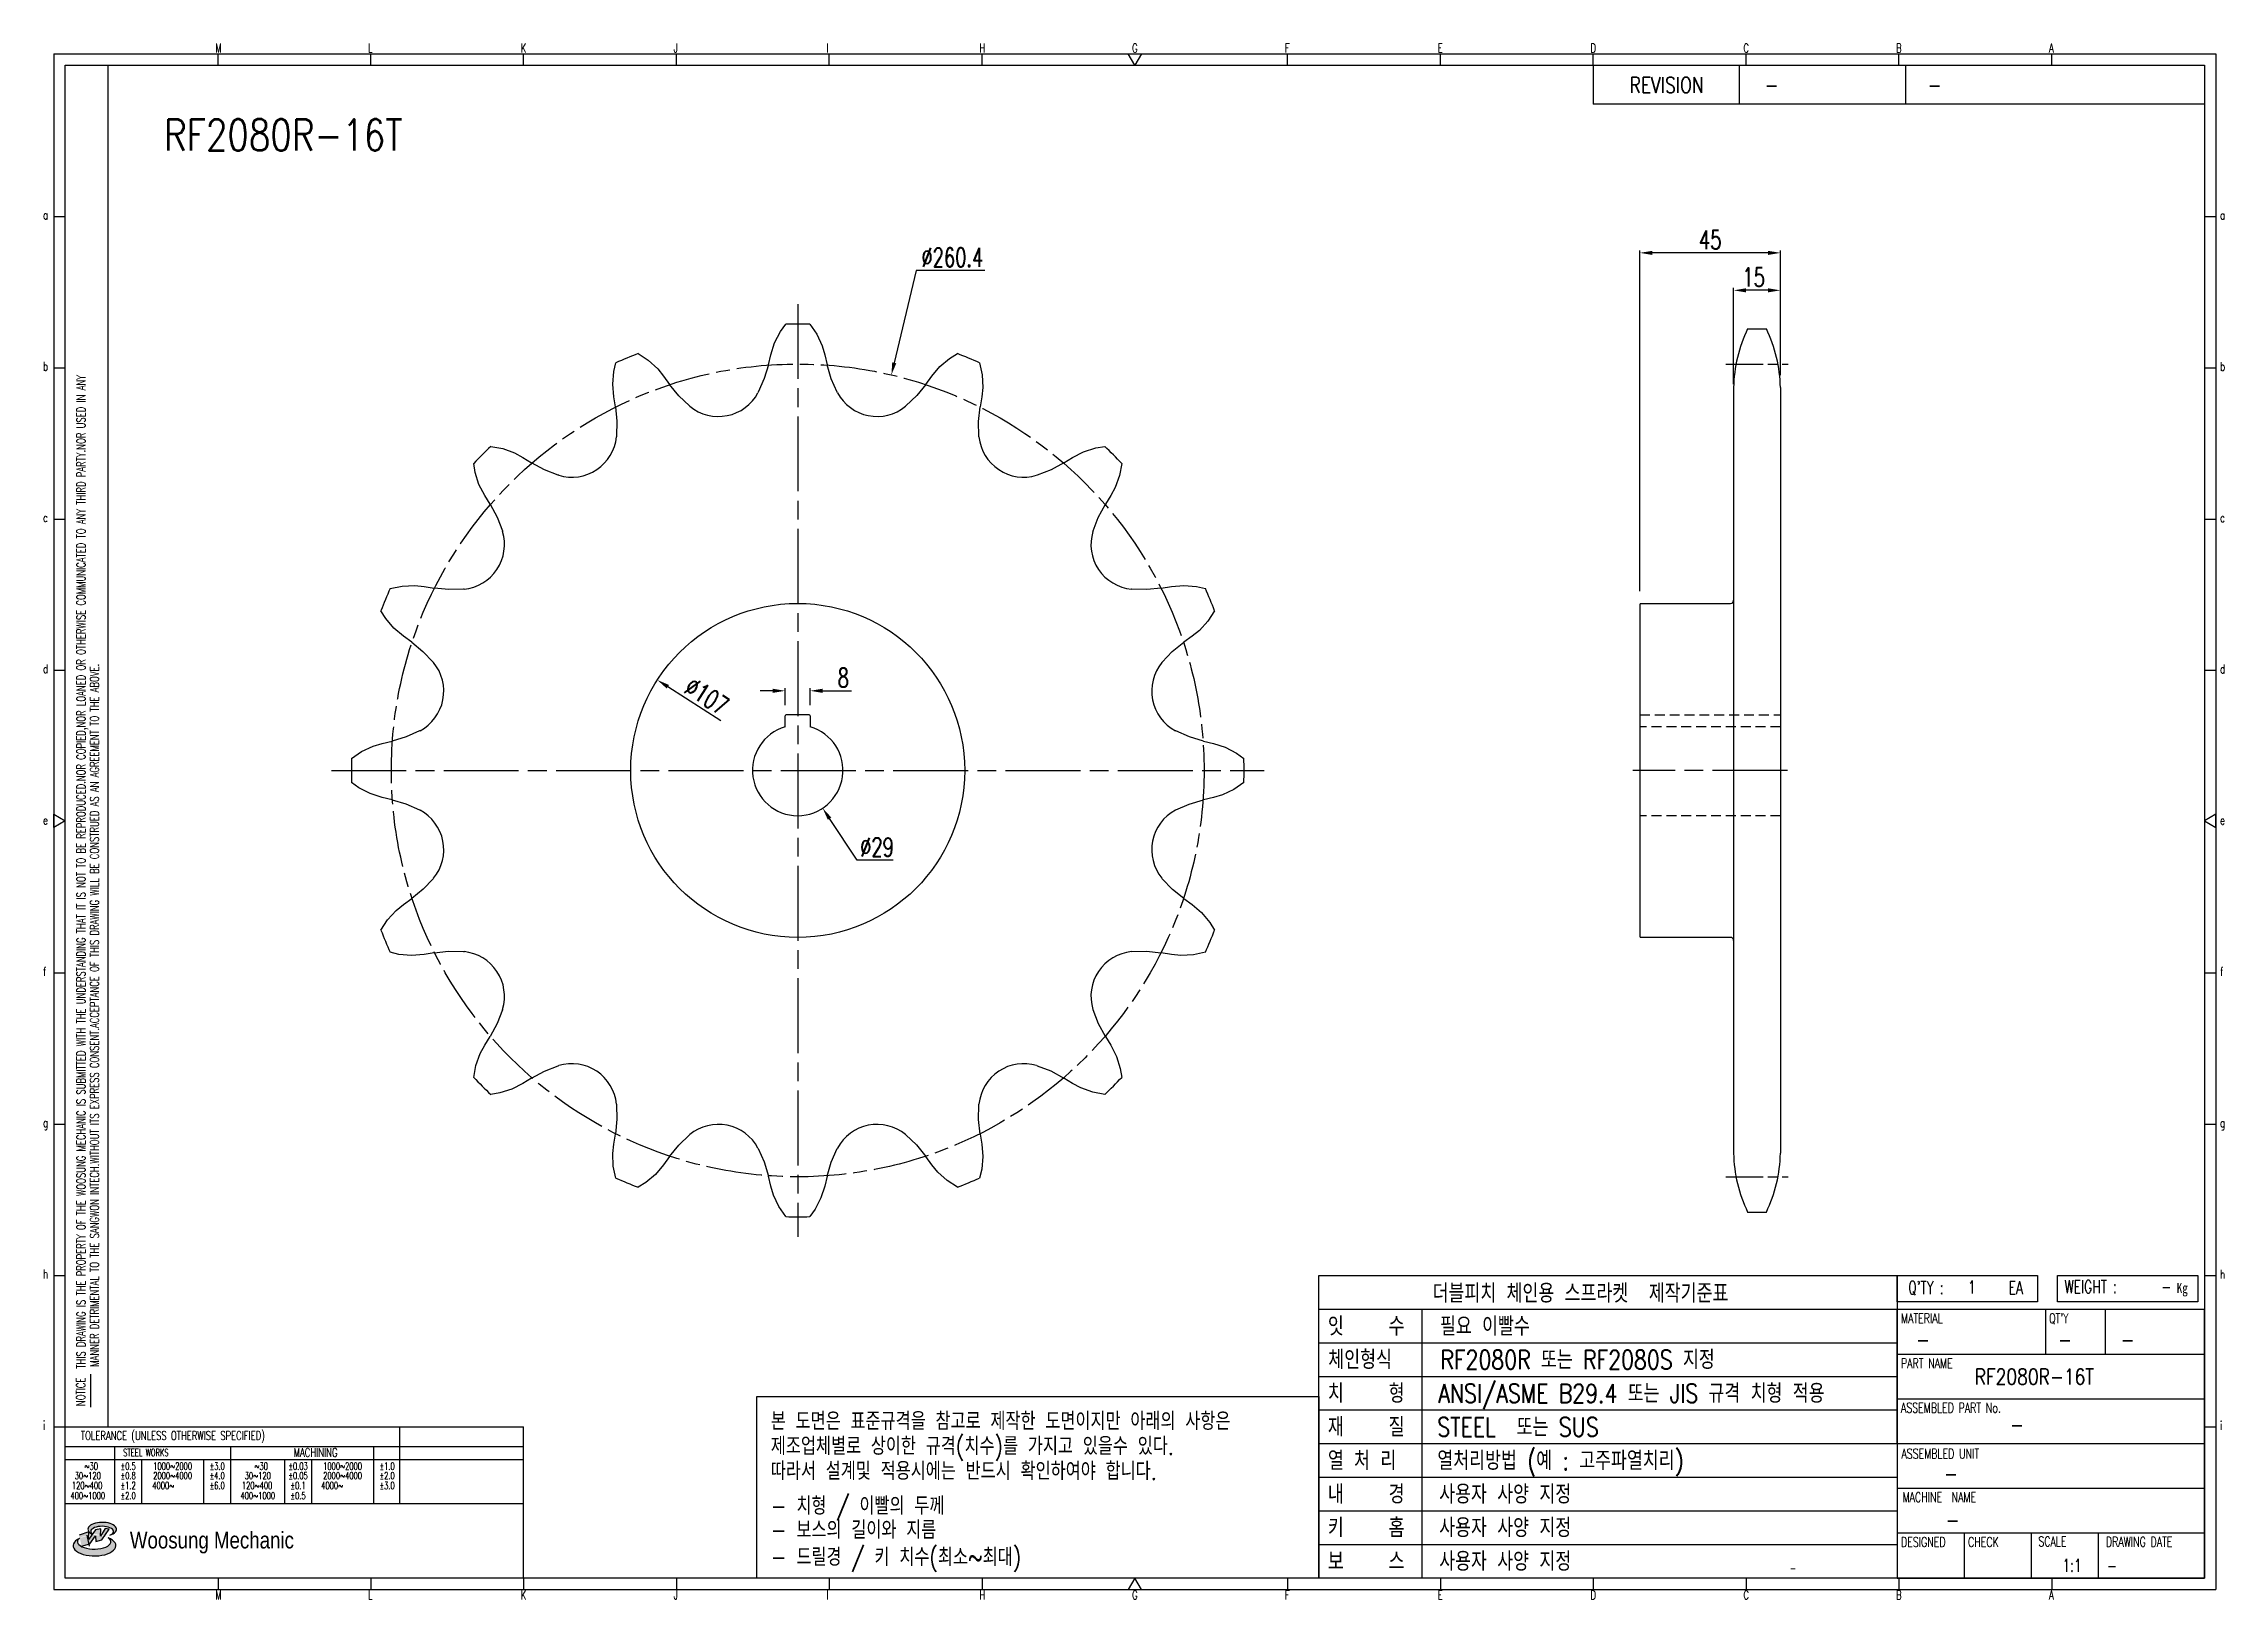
# Model space of a CAD drawing. Header units: millimetres. Extents: x 4468 to 5167, y -2919 to -2420.
import ezdxf
from ezdxf.enums import TextEntityAlignment as Align

# ---------------------------------------------------------------- set-up
doc = ezdxf.new("R2010")
doc.units = ezdxf.units.MM
for name, pattern in [('AM_ISO08W050', [18, 12, -1.5, 3, -1.5]), ('AM_ISO08W050x2', [9, 6, -0.75, 1.5, -0.75]), ('HIDDEN', [9.525, 6.35, -3.175])]:
    doc.linetypes.add(name, pattern=pattern)
doc.layers.add('CEN1', color=1, linetype='AM_ISO08W050', lineweight=25)
doc.layers.add('PEN_RF1', color=6, linetype='AM_ISO08W050x2', lineweight=25)
for name, color, linetype in [('HIDDEN_RF1', 3, 'HIDDEN'), ('S-DIM', 7, 'Continuous'), ('TITLE', 7, 'Continuous'), ('도면레이아웃', 7, 'Continuous')]:
    doc.layers.add(name, color=color, linetype=linetype)
doc.styles.add('HAN', font='ROMANS.shx', dxfattribs={"width": 0.7, "bigfont": 'whgtxt.shx'})
doc.styles.add('HKD_ST2', font='romans.shx', dxfattribs={"width": 0.7, "height": 4, "bigfont": '@extfont2.shx'})
doc.styles.add('HSG', font='SIMPLEX.shx', dxfattribs={"width": 0.7, "bigfont": 'HSG.shx'})
doc.styles.add('ROMANS', font='romans.shx', dxfattribs={"width": 0.7, "bigfont": 'whgtxt.shx'})
doc.styles.add('SLDTEXTSTYLE4', font='arial.ttf', dxfattribs={"width": 0.8})
doc.dimstyles.new('RF-S4', dxfattribs={"dimscale": 4, "dimtxt": 1.5, "dimasz": 1, "dimexe": 0.2, "dimexo": 1, "dimgap": 0.3, "dimtad": 1, "dimtoh": 1, "dimdec": 1, "dimrnd": 0.01, "dimzin": 9, "dimdsep": 46, "dimtxsty": 'HSG', "dimcen": 0, "dimclrd": 1, "dimclre": 1, "dimclrt": 150, "dimazin": 2, "dimtp": 1, "dimtm": 1, "dimtfac": 0.5, "dimtdec": 1, "dimtofl": 0, "dimtmove": 0, "dimatfit": 3, "dimfxl": 0, "dimtvp": 1, "dimtolj": 2, "dimlwd": -1, "dimlwe": -1, "dimarcsym": 0})

# ---------------------------------------------------------------- blocks, each defined once
blk = doc.blocks.new('SUYWSHJH')
at = {"layer": '도면레이아웃'}
h = blk.add_hatch(color=10, dxfattribs=at)
h.paths.add_polyline_path([(1.544, 35.177), (1.554, 34.966), (1.779, 35.034), (2.054, 35.422), (1.908, 35.446), (1.728, 35.167), (1.741, 35.439), (1.547, 35.405), (1.292, 35.041), (1.295, 35.33), (0.943, 35.208), (1.03, 34.8), (1.336, 34.885)])
edge = h.paths.add_edge_path()
edge.add_ellipse((1.795, 35.421), major_axis=(-0.53, 0), ratio=0.487785, start_angle=122.36065, end_angle=403.39574)
edge.add_line((1.411, 35.244), (1.419, 35.261))
edge.add_ellipse((1.798, 35.344), major_axis=(-0.423, 0), ratio=0.444396, start_angle=131.58977, end_angle=386.19408, ccw=False)
edge = h.paths.add_edge_path()
edge.add_ellipse((1.512, 34.815), major_axis=(-0.793, 0), ratio=0.480113, start_angle=314.67633, end_angle=590.85213)
edge.add_ellipse((1.501, 34.958), major_axis=(-0.62, 0), ratio=0.43311, start_angle=331.7024, end_angle=574.42495, ccw=False)
for p, q in [((0, 90.118), (80.15, 90.118)), ((0, 90.118), (0, 33.191)), ((6.089, 89.693), (6.089, 90.118)), ((11.753, 89.693), (11.753, 90.118)), ((17.418, 89.693), (17.418, 90.118)), ((23.082, 89.693), (23.082, 90.118)), ((28.746, 89.693), (28.746, 90.118)), ((34.411, 89.693), (34.411, 90.118)), ((45.739, 89.693), (45.739, 90.118)), ((51.404, 89.693), (51.404, 90.118)), ((57.068, 89.693), (57.068, 90.118)), ((62.732, 89.693), (62.732, 90.118)), ((68.397, 89.693), (68.397, 90.118)), ((74.061, 89.693), (74.061, 90.118)), ((80.15, 90.118), (80.15, 33.191)), ((0, 84.085), (0.425, 84.085)), ((79.725, 84.085), (80.15, 84.085)), ((0, 78.478), (0.425, 78.478)), ((79.725, 78.478), (80.15, 78.478)), ((0, 72.87), (0.425, 72.87)), ((79.725, 72.87), (80.15, 72.87)), ((0, 67.262), (0.425, 67.262)), ((79.725, 67.262), (80.15, 67.262)), ((0, 56.047), (0.425, 56.047)), ((79.725, 56.047), (80.15, 56.047)), ((0, 50.439), (0.425, 50.439)), ((79.725, 50.439), (80.15, 50.439)), ((0, 44.832), (0.425, 44.832)), ((79.725, 44.832), (80.15, 44.832)), ((1.377, 39.947), (1.377, 41.174)), ((0, 39.224), (0.425, 39.224)), ((79.725, 39.224), (80.15, 39.224)), ((0, 33.191), (80.15, 33.191)), ((6.089, 33.616), (6.089, 33.191)), ((11.753, 33.616), (11.753, 33.191)), ((17.418, 33.616), (17.418, 33.191)), ((23.082, 33.616), (23.082, 33.191)), ((28.746, 33.616), (28.746, 33.191)), ((34.411, 33.616), (34.411, 33.191)), ((45.739, 33.616), (45.739, 33.191)), ((51.404, 33.616), (51.404, 33.191)), ((57.068, 33.616), (57.068, 33.191)), ((62.732, 33.616), (62.732, 33.191)), ((68.397, 33.616), (68.397, 33.191)), ((74.061, 33.616), (74.061, 33.191))]:
    blk.add_line(p, q)
at = {"color": 2}
for p, q in [((2.017, 39.224), (2.017, 89.693)), ((0.425, 39.224), (17.418, 39.224)), ((12.816, 39.224), (12.816, 36.382)), ((17.418, 33.616), (17.418, 39.224)), ((0.425, 38.487), (17.418, 38.487)), ((0.425, 38.012), (17.418, 38.012)), ((2.257, 38.487), (2.257, 36.382)), ((3.257, 38.012), (3.257, 36.382)), ((5.557, 38.012), (5.557, 36.382)), ((6.557, 38.5), (6.557, 36.382)), ((8.557, 38.012), (8.557, 36.382)), ((9.557, 38.026), (9.557, 36.382)), ((11.857, 38.487), (11.857, 36.382)), ((0.425, 36.382), (17.418, 36.382))]:
    blk.add_line(p, q, dxfattribs=at)
at = {"color": 6, "ltscale": 0.5}
for p, q in [((57.068, 89.693), (57.068, 88.246)), ((62.47, 89.693), (62.47, 88.246)), ((68.635, 89.693), (68.635, 88.246)), ((79.725, 88.246), (57.068, 88.246)), ((68.336, 38.59), (68.336, 43.563)), ((79.725, 43.563), (68.336, 43.563)), ((73.827, 43.563), (73.827, 41.905)), ((76.037, 43.563), (76.037, 41.905)), ((79.725, 38.59), (79.725, 43.563)), ((79.725, 41.905), (68.336, 41.905)), ((79.725, 40.248), (68.336, 40.248)), ((68.336, 38.59), (68.336, 33.616)), ((79.725, 38.59), (68.336, 38.59)), ((79.725, 33.616), (79.725, 38.59)), ((79.725, 36.932), (68.336, 36.932)), ((79.725, 35.274), (68.336, 35.274)), ((70.822, 33.616), (70.822, 35.274)), ((73.309, 33.616), (73.309, 35.274)), ((75.796, 33.616), (75.796, 35.274)), ((68.336, 33.616), (79.725, 33.616))]:
    blk.add_line(p, q, dxfattribs=at)
for points in [[(40.075, 89.693), (39.83, 90.118), (40.32, 90.118)], [(0.425, 89.693), (79.725, 89.693), (79.725, 33.616), (0.425, 33.616)], [(0.425, 61.679), (0, 61.433), (0, 61.924)], [(79.725, 61.679), (80.15, 61.433), (80.15, 61.924)], [(40.075, 33.616), (39.83, 33.191), (40.32, 33.191)]]:
    blk.add_lwpolyline(points, close=True)
at = {"layer": 'TITLE', "color": 20}
for p, q in [((68.336, 43.851), (68.336, 44.826)), ((68.336, 44.826), (73.54, 44.826)), ((73.54, 44.826), (73.54, 43.851)), ((74.277, 43.851), (74.277, 44.826)), ((74.277, 44.826), (79.481, 44.826)), ((79.481, 44.826), (79.481, 43.851)), ((73.54, 43.851), (68.336, 43.851)), ((79.481, 43.851), (74.277, 43.851))]:
    blk.add_line(p, q, dxfattribs=at)
at = {"layer": '도면레이아웃'}
for p, q in [((1.295, 35.33), (0.943, 35.208)), ((1.03, 34.8), (1.336, 34.885)), ((1.224, 35.208), (1.311, 34.8)), ((1.224, 35.208), (1.224, 35.208)), ((1.547, 35.405), (1.292, 35.041)), ((1.292, 35.041), (1.295, 35.33)), ((1.336, 34.885), (1.544, 35.177)), ((1.419, 35.261), (1.411, 35.244)), ((1.544, 35.177), (1.554, 34.966)), ((1.741, 35.439), (1.547, 35.405)), ((1.554, 34.966), (1.779, 35.034)), ((1.908, 35.446), (1.728, 35.167)), ((1.728, 35.167), (1.741, 35.439)), ((1.779, 35.034), (2.054, 35.422)), ((2.054, 35.422), (1.908, 35.446))]:
    blk.add_line(p, q, dxfattribs=at)
for centre, major_axis, ratio, start_param, end_param in [((1.795, 35.421), (-0.53, 0), 0.487785, 2.135596, 7.040584), ((1.512, 34.815), (-0.793, 0), 0.480113, 5.492138, 10.312315), ((1.501, 34.958), (-0.62, 0), 0.43311, 5.789299, 10.025607), ((1.798, 35.344), (-0.423, 0), 0.444396, 2.296675, 6.740358)]:
    blk.add_ellipse(centre, major_axis=major_axis, ratio=ratio, start_param=start_param, end_param=end_param, dxfattribs=at)
at = {"color": 4, "style": 'HKD_ST2', "width": 0.7}
for s, p in [('M', (5.988, 90.164)), ('L', (11.652, 90.164)), ('K', (17.316, 90.164)), ('J', (22.981, 90.164)), ('I', (28.645, 90.164)), ('H', (34.309, 90.164)), ('G', (39.974, 90.164)), ('F', (45.638, 90.164)), ('E', (51.302, 90.164)), ('D', (56.967, 90.164)), ('C', (62.631, 90.164)), ('B', (68.295, 90.164)), ('A', (73.96, 90.164)), ('a', (-0.395, 83.976)), ('a', (80.305, 83.97)), ('b', (-0.395, 78.368)), ('b', (80.305, 78.362)), ('c', (-0.395, 72.76)), ('c', (80.305, 72.754)), ('d', (-0.395, 67.153)), ('d', (80.305, 67.147)), ('e', (-0.395, 61.545)), ('e', (80.305, 61.539)), ('f', (-0.395, 55.937)), ('f', (80.305, 55.931)), ('g', (-0.395, 50.33)), ('g', (80.305, 50.324)), ('h', (-0.395, 44.722)), ('h', (80.305, 44.716)), ('i', (-0.395, 39.114)), ('i', (80.305, 39.108)), ('M', (5.988, 32.824)), ('L', (11.652, 32.824)), ('K', (17.316, 32.824)), ('J', (22.981, 32.824)), ('I', (28.645, 32.824)), ('H', (34.309, 32.824)), ('G', (39.974, 32.824)), ('F', (45.638, 32.824)), ('E', (51.302, 32.824)), ('D', (56.967, 32.824)), ('C', (62.631, 32.824)), ('B', (68.295, 32.824)), ('A', (73.96, 32.824))]:
    blk.add_text(s, height=0.326, dxfattribs=at).set_placement(p)
for s, height, style, width, p in [('REVISION', 0.5806, 'HAN', 0.8, (58.415, 88.664)), ('-', 0.581, 'HAN', 0.8, (63.426, 88.664)), ('-', 0.581, 'HAN', 0.8, (69.468, 88.664)), ("Q'TY : ", 0.4746, 'HKD_ST2', 0.7, (68.743, 44.143)), ('1', 0.475, 'HKD_ST2', 0.7, (70.957, 44.165)), ('EA', 0.4746, 'HKD_ST2', 0.7, (72.464, 44.143)), ('WEIGHT : ', 0.4746, 'HKD_ST2', 0.7, (74.536, 44.176)), ('-', 0.581, 'HAN', 0.8, (69.029, 42.157)), ('-', 0.581, 'HAN', 0.8, (74.289, 42.157)), ('-', 0.581, 'HAN', 0.8, (76.623, 42.157)), ('-', 0.581, 'HAN', 0.8, (72.515, 39.013)), ('-', 0.581, 'HAN', 0.8, (70.067, 37.189)), ('-', 0.581, 'HAN', 0.8, (70.126, 35.48)), ('1:1', 0.4746, 'HKD_ST2', 0.7, (74.458, 33.848)), ('-', 0.475, 'HKD_ST2', 0.7, (76.112, 33.837))]:
    blk.add_text(s, height=height, dxfattribs=dict(style=style, width=width)).set_placement(p)
at = {"color": 2, "style": 'HKD_ST2', "width": 0.7}
for s, p in [(' THIS DRAWING IS THE PROPERTY OF THE WOOSUNG MECHANIC IS SUBMITTED WITH THE UNDERSTANDING THAT IT IS NOT TO BE REPRODUCED.NOR COPIED,NOR LOANED OR OTHERWISE COMMUNICATED TO ANY THIRD PARTY.NOR USED IN ANY', (1.173, 41.217)), ('MANNER DETRIMENTAL TO THE SANGWON INTECH.WITHOUT ITS EXPRESS CONSENT.ACCEPTANCE OF THIS DRAWING WILL BE CONSTRUED AS AN AGREEMENT TO THE ABOVE.', (1.672, 41.447))]:
    blk.add_text(s, height=0.326266, rotation=90, dxfattribs=at).set_placement(p)
at = {"style": 'HKD_ST2', "width": 0.7}
blk.add_text('-', height=0.475, dxfattribs=at).set_placement((78.499, 44.176), align=Align.RIGHT)
at = {"color": 4, "style": 'HKD_ST2', "width": 0.7}
for s, height, p in [('MATERIAL', 0.3651, (68.474, 43.425)), ("QT'Y", 0.3651, (73.965, 43.425)), ('PART NAME', 0.3651, (68.474, 41.756)), ('ASSEMBLED PART No.', 0.36511, (68.474, 40.109)), ('ASSEMBLED UNIT', 0.36511, (68.49, 38.408)), ('MACHINE  NAME', 0.36511, (68.532, 36.794)), ('DESIGNED', 0.3651, (68.474, 35.136)), ('CHECK', 0.3651, (70.961, 35.136)), ('SCALE', 0.3651, (73.566, 35.153)), ('DRAWING DATE', 0.36511, (76.071, 35.141))]:
    blk.add_text(s, height=height, dxfattribs=at).set_placement(p, align=Align.TOP_LEFT)
at = {"style": 'HKD_ST2', "width": 0.7}
blk.add_text('NOTICE', height=0.3263, rotation=90, dxfattribs=at).set_placement((1.163, 39.988))
for s, height, style, width, p in [('TOLERANCE (UNLESS OTHERWISE SPECIFIED)', 0.32627, 'HKD_ST2', 0.7, (4.417, 38.896)), ('-', 0.326, 'ROMANS', 0.65, (64.469, 33.975))]:
    blk.add_text(s, height=height, dxfattribs=dict(style=style, width=width)).set_placement(p, align=Align.MIDDLE_CENTER)
at = {"color": 4, "style": 'HKD_ST2', "width": 0.7}
for s, height, p in [('STEEL WORKS', 0.26101, (3.416, 38.268)), ('MACHINING', 0.3263, (9.707, 38.27)), ('%%P0.5', 0.261, (2.757, 37.762)), ('%%P0.8', 0.261, (2.757, 37.411)), ('%%P3.0', 0.261, (6.057, 37.762)), ('%%P4.0', 0.261, (6.057, 37.411)), ('%%P0.03', 0.261, (9.057, 37.762)), ('%%P0.05', 0.261, (9.057, 37.411)), ('%%P1.0', 0.261, (12.357, 37.762)), ('%%P2.0', 0.261, (12.357, 37.411)), ('%%P1.2', 0.261, (2.757, 37.045)), ('%%P2.0', 0.261, (2.757, 36.67)), ('%%P6.0', 0.261, (6.057, 37.045)), ('%%P0.1', 0.261, (9.057, 37.045)), ('%%P0.5', 0.261, (9.057, 36.67)), ('%%P3.0', 0.261, (12.357, 37.045))]:
    blk.add_text(s, height=height, dxfattribs=at).set_placement(p, align=Align.MIDDLE)
for s, height, p in [('30%%126120', 0.261, (1.263, 37.411)), ('%%12630', 0.261, (1.389, 37.762)), ('2000%%1264000', 0.26101, (4.407, 37.411)), ('1000%%1262000', 0.26101, (4.407, 37.762)), ('30%%126120', 0.261, (7.563, 37.411)), ('%%12630', 0.261, (7.689, 37.762)), ('2000%%1264000', 0.26101, (10.707, 37.411)), ('1000%%1262000', 0.26101, (10.707, 37.762)), ('400%%1261000', 0.26101, (1.263, 36.67)), ('120%%126400', 0.26101, (1.237, 37.045)), ('4000%%126', 0.261, (4.061, 37.045)), ('400%%1261000', 0.26101, (7.563, 36.67)), ('120%%126400', 0.26101, (7.537, 37.045)), ('4000%%126', 0.261, (10.321, 37.045))]:
    blk.add_text(s, height=height, dxfattribs=at).set_placement(p, align=Align.MIDDLE_CENTER)
at = {"color": 1, "style": 'SLDTEXTSTYLE4', "width": 0.8}
blk.add_text('Woosung Mechanic', height=0.61957, dxfattribs=at).set_placement((2.822, 34.711))
at = {"layer": 'TITLE', "width": 0.8}
blk.add_text('Kg', height=0.3789, dxfattribs=at).set_placement((78.694, 44.176))
blk = doc.blocks.new('RF2080ER')
at = {"color": 150}
for p, q in [((1275.22, 18.47), (1365.55, 18.47)), ((1275.22, 18.47), (1365.55, 18.47)), ((1291.34, 18.47), (1291.34, -23.5)), ((1275.22, 13.23), (1365.55, 13.23)), ((1275.22, 7.98), (1365.55, 7.98)), ((1275.22, 2.73), (1365.55, 2.73)), ((1275.22, -2.51), (1365.55, -2.51)), ((1275.22, -7.76), (1365.55, -7.76)), ((1275.22, -13), (1365.55, -13)), ((1275.22, -18.25), (1365.55, -18.25))]:
    blk.add_line(p, q, dxfattribs=at)
blk.add_lwpolyline([(1275.22, 23.72), (1365.55, 23.72), (1365.55, -23.5), (1275.22, -23.5)], close=True, dxfattribs=at)
blk.add_lwpolyline([(1187.47, 4.85), (1275.22, 4.85), (1275.22, -23.5), (1187.47, -23.5)], close=True)
at = {"color": 150, "style": 'HAN', "width": 0.8}
for s, height, p in [('더블피치 체인용 스프라켓  제작기준표', 2.9346, (1293, 19.48)), ('잇    수 ', 2.935, (1276.65, 14.34)), ('필요 이빨수', 2.935, (1294.15, 14.34)), ('체인형식 ', 2.935, (1276.72, 9.12)), ('RF2080R 또는 RF2080S 지정', 2.9346, (1294.22, 9.12)), ('치    형', 2.935, (1276.65, 3.85)), ('ANSI/ASME B29.4 또는 JIS 규격 치형 적용', 2.9346, (1293.88, 3.85)), ('재    질', 2.935, (1276.65, -1.4)), ('STEEL  또는 SUS', 2.9346, (1293.74, -1.4)), ('열처리방법 (예 : 고주파열치리)', 2.9346, (1293.74, -6.64)), ('열 처 리', 2.935, (1276.65, -6.64)), ('내    경', 2.935, (1276.65, -11.89)), ('사용자 사양 지정', 2.935, (1294.03, -11.89)), ('키    홈', 2.935, (1276.65, -17.13)), ('사용자 사양 지정', 2.935, (1294.03, -17.13)), ('보    스', 2.935, (1276.65, -22.38)), ('사용자 사양 지정', 2.935, (1294.03, -22.38))]:
    blk.add_text(s, height=height, dxfattribs=at).set_placement(p)
at = {"style": 'HAN', "width": 0.8}
for s, p in [('본 도면은 표준규격을 참고로 제작한 도면이지만 아래의 사항은', (1189.67, -0.4)), ('제조업체별로 상이한 규격(치수)를 가지고 있을수 있다.', (1189.67, -4.29)), ('따라서 설계및 적용시에는 반드시 확인하여야 합니다.', (1189.67, -8.18)), ('- 치형 / 이빨의 두께', (1189.67, -13.62)), ('- 보스의 길이와 지름', (1189.67, -17.38)), ('- 드릴경 / 키 치수(최소~최대)', (1189.67, -21.61))]:
    blk.add_text(s, height=2.7767, dxfattribs=at).set_placement(p)
blk = doc.blocks.new('*D3')
at = {"layer": 'Defpoints', "color": 0, "transparency": 16777216}
for p in [(5009.67, -2499.43), (5009.67, -2533.49), (5024.67, -2530.58)]:
    blk.add_point(p, dxfattribs=at)
at = {"layer": 'S-DIM', "color": 1, "transparency": 16777216}
for p, q in [((5009.67, -2529.49), (5009.67, -2498.63)), ((5020.67, -2499.43), (5013.67, -2499.43)), ((5024.67, -2526.58), (5024.67, -2498.63))]:
    blk.add_line(p, q, dxfattribs=at)
for points in [[(5013.67, -2498.77), (5013.67, -2500.1), (5009.67, -2499.43)], [(5020.67, -2498.77), (5020.67, -2500.1), (5024.67, -2499.43)]]:
    blk.add_solid(points, dxfattribs=at)
at = {"layer": 'S-DIM', "color": 150, "transparency": 16777216, "insert": (5016.11, -2495.23), "char_height": 6, "attachment_point": 5, "style": 'HSG'}
blk.add_mtext('\\A2;15', dxfattribs=at)
blk = doc.blocks.new('*D4')
at = {"layer": 'Defpoints', "color": 0, "transparency": 16777216}
for p in [(4979.67, -2487.43), (5024.67, -2530.58), (4979.67, -2599.84)]:
    blk.add_point(p, dxfattribs=at)
at = {"layer": 'S-DIM', "color": 1, "transparency": 16777216}
for p, q in [((4979.67, -2595.84), (4979.67, -2486.63)), ((5024.67, -2526.58), (5024.67, -2486.63)), ((5020.67, -2487.43), (4983.67, -2487.43))]:
    blk.add_line(p, q, dxfattribs=at)
for points in [[(4983.67, -2486.77), (4983.67, -2488.1), (4979.67, -2487.43)], [(5020.67, -2486.77), (5020.67, -2488.1), (5024.67, -2487.43)]]:
    blk.add_solid(points, dxfattribs=at)
at = {"layer": 'S-DIM', "color": 150, "transparency": 16777216, "insert": (5002.17, -2483.23), "char_height": 6, "attachment_point": 5, "style": 'HSG'}
blk.add_mtext('\\A2;45', dxfattribs=at)
blk = doc.blocks.new('*D5')
at = {"layer": 'Defpoints', "color": 0, "transparency": 16777216}
for p in [(4664.86, -2624.27), (4754.81, -2682.22)]:
    blk.add_point(p, dxfattribs=at)
at = {"layer": 'S-DIM', "color": 1, "transparency": 16777216}
blk.add_line((4685.21, -2637.37), (4668.23, -2626.43), dxfattribs=at)
blk.add_solid([(4668.59, -2625.87), (4667.86, -2626.99), (4664.86, -2624.27)], dxfattribs=at)
at = {"layer": 'S-DIM', "color": 150, "transparency": 16777216, "insert": (4680.67, -2629.45), "char_height": 6, "attachment_point": 5, "rotation": 327.2082, "style": 'HSG'}
blk.add_mtext('\\A2;∅107', dxfattribs=at)
blk = doc.blocks.new('*D6')
at = {"layer": 'Defpoints', "color": 0, "transparency": 16777216}
for p in [(4701.84, -2641.14), (4717.83, -2665.34)]:
    blk.add_point(p, dxfattribs=at)
at = {"layer": 'S-DIM', "color": 1, "transparency": 16777216}
for p, q in [((4728.84, -2682), (4720.03, -2668.68)), ((4740.44, -2682), (4728.84, -2682))]:
    blk.add_line(p, q, dxfattribs=at)
blk.add_solid([(4720.59, -2668.31), (4719.48, -2669.04), (4717.83, -2665.34)], dxfattribs=at)
at = {"layer": 'S-DIM', "color": 150, "transparency": 16777216, "insert": (4735.24, -2677.8), "char_height": 6, "attachment_point": 5, "style": 'HSG'}
blk.add_mtext('\\A2;∅29', dxfattribs=at)
blk = doc.blocks.new('*D7')
at = {"layer": 'Defpoints', "color": 0, "transparency": 16777216}
for p in [(4739.84, -2526.55), (4679.83, -2779.93)]:
    blk.add_point(p, dxfattribs=at)
at = {"layer": 'S-DIM', "color": 1, "transparency": 16777216}
for p, q in [((4747.77, -2493.07), (4740.77, -2522.66)), ((4769.77, -2493.07), (4747.77, -2493.07))]:
    blk.add_line(p, q, dxfattribs=at)
blk.add_solid([(4740.12, -2522.5), (4741.41, -2522.81), (4739.84, -2526.55)], dxfattribs=at)
at = {"layer": 'S-DIM', "color": 150, "transparency": 16777216, "insert": (4759.37, -2488.87), "char_height": 6, "attachment_point": 5, "style": 'HSG'}
blk.add_mtext('\\A2;∅260.4', dxfattribs=at)
blk = doc.blocks.new('*D8')
at = {"layer": 'Defpoints', "color": 0, "transparency": 16777216}
for p in [(4713.84, -2627.73), (4705.84, -2636.36), (4713.84, -2636.36)]:
    blk.add_point(p, dxfattribs=at)
at = {"layer": 'S-DIM', "color": 1, "transparency": 16777216}
for p, q in [((4705.84, -2632.36), (4705.84, -2626.93)), ((4713.84, -2632.36), (4713.84, -2626.93)), ((4701.84, -2627.73), (4697.84, -2627.73)), ((4717.84, -2627.73), (4727.04, -2627.73))]:
    blk.add_line(p, q, dxfattribs=at)
for points in [[(4701.84, -2627.07), (4701.84, -2628.4), (4705.84, -2627.73)], [(4717.84, -2627.07), (4717.84, -2628.4), (4713.84, -2627.73)]]:
    blk.add_solid(points, dxfattribs=at)
at = {"layer": 'S-DIM', "color": 150, "transparency": 16777216, "insert": (4724.44, -2623.53), "char_height": 6, "attachment_point": 5, "style": 'HSG'}
blk.add_mtext('\\A2;8', dxfattribs=at)

msp = doc.modelspace()

# ---------------------------------------------------------------- linework, layer by layer
for p, q in [((5014.17, -2511.74), (5020.17, -2511.74)), ((4700.44, -2523.26), (4701.18, -2520.07)), ((4718.49, -2520.07), (4719.23, -2523.26)), ((4666.87, -2526.9), (4668.78, -2529.56)), ((4750.9, -2529.56), (4752.8, -2526.9)), ((4651.42, -2536.75), (4650.88, -2533.52)), ((4697.19, -2532.09), (4697.1, -2532.25)), ((4722.57, -2532.25), (4722.49, -2532.09)), ((4768.8, -2533.52), (4768.26, -2536.75)), ((5009.67, -2530.58), (5009.67, -2775.9)), ((5024.67, -2530.58), (5024.67, -2775.9)), ((4675.3, -2536.59), (4675.16, -2536.47)), ((4744.51, -2536.47), (4744.37, -2536.59)), ((4651.79, -2546.15), (4651.77, -2546.33)), ((4767.9, -2546.33), (4767.89, -2546.15)), ((4621.79, -2552.96), (4624.57, -2554.69)), ((4795.1, -2554.69), (4797.88, -2552.96)), ((4633.29, -2558.68), (4633.11, -2558.63)), ((4786.56, -2558.63), (4786.39, -2558.68)), ((4611.29, -2567.98), (4609.55, -2565.2)), ((4810.12, -2565.2), (4808.39, -2567.98)), ((4615.23, -2576.52), (4615.28, -2576.69)), ((4804.39, -2576.69), (4804.45, -2576.52)), ((4590.12, -2594.28), (4593.35, -2594.82)), ((4602.93, -2595.17), (4602.75, -2595.19)), ((4816.93, -2595.19), (4816.74, -2595.17)), ((4826.32, -2594.82), (4829.56, -2594.28)), ((4979.67, -2599.84), (4979.67, -2706.64)), ((4979.77, -2599.74), (5008.67, -2599.74)), ((4586.16, -2612.18), (4583.49, -2610.28)), ((4836.18, -2610.28), (4833.51, -2612.18)), ((4593.07, -2618.56), (4593.18, -2618.7)), ((4826.49, -2618.7), (4826.61, -2618.56)), ((4588.85, -2640.51), (4588.69, -2640.59)), ((4705.84, -2639.3), (4705.84, -2635.74)), ((4713.54, -2635.44), (4706.14, -2635.44)), ((4713.84, -2635.74), (4713.84, -2639.3)), ((4830.99, -2640.59), (4830.83, -2640.51)), ((4576.67, -2644.58), (4579.86, -2643.85)), ((4839.81, -2643.85), (4843, -2644.58)), ((4579.86, -2662.63), (4576.67, -2661.9)), ((4843, -2661.9), (4839.81, -2662.63)), ((4588.69, -2665.89), (4588.85, -2665.97)), ((4830.83, -2665.97), (4830.99, -2665.89)), ((4593.18, -2687.78), (4593.07, -2687.92)), ((4826.61, -2687.92), (4826.49, -2687.78)), ((4583.49, -2696.2), (4586.16, -2694.3)), ((4833.51, -2694.3), (4836.18, -2696.2)), ((5008.67, -2706.74), (4979.77, -2706.74)), ((4593.35, -2711.66), (4590.12, -2712.2)), ((4602.75, -2711.29), (4602.93, -2711.31)), ((4816.74, -2711.31), (4816.93, -2711.29)), ((4829.56, -2712.2), (4826.32, -2711.66)), ((4615.28, -2729.79), (4615.23, -2729.96)), ((4804.45, -2729.96), (4804.39, -2729.79)), ((4609.55, -2741.28), (4611.29, -2738.51)), ((4808.39, -2738.51), (4810.12, -2741.28)), ((4624.57, -2751.79), (4621.79, -2753.53)), ((4633.11, -2747.85), (4633.29, -2747.8)), ((4786.39, -2747.8), (4786.56, -2747.85)), ((4797.88, -2753.53), (4795.1, -2751.79)), ((4651.77, -2760.15), (4651.79, -2760.33)), ((4767.89, -2760.33), (4767.9, -2760.15)), ((4650.88, -2772.96), (4651.42, -2769.73)), ((4675.16, -2770.01), (4675.3, -2769.89)), ((4744.37, -2769.89), (4744.51, -2770.01)), ((4768.26, -2769.73), (4768.8, -2772.96)), ((4668.78, -2776.92), (4666.87, -2779.58)), ((4697.1, -2774.23), (4697.19, -2774.39)), ((4722.49, -2774.39), (4722.57, -2774.23)), ((4752.8, -2779.58), (4750.9, -2776.92)), ((4701.18, -2786.41), (4700.44, -2783.22)), ((4719.23, -2783.22), (4718.49, -2786.41)), ((5014.17, -2794.74), (5020.17, -2794.74))]:
    msp.add_line(p, q)
for points in [[(4701.18, -2520.07), (4702.41, -2516.26), (4704.28, -2512.66), (4705.99, -2510.29)], [(4713.68, -2510.29), (4715.91, -2513.51), (4717.63, -2517.19), (4718.49, -2520.07)], [(4658.68, -2519.7), (4661.97, -2521.82), (4664.98, -2524.56), (4666.87, -2526.9)], [(4752.8, -2526.9), (4755.39, -2523.84), (4758.5, -2521.23), (4760.99, -2519.7)], [(4650.88, -2533.52), (4650.55, -2529.53), (4650.91, -2525.48), (4651.58, -2522.64)], [(4700.44, -2523.26), (4699.12, -2527.71), (4697.19, -2532.09)], [(4722.49, -2532.09), (4720.59, -2527.82), (4719.23, -2523.26)], [(4768.09, -2522.64), (4768.92, -2526.46), (4769.1, -2530.53), (4768.8, -2533.52)], [(4675.16, -2536.47), (4671.78, -2533.25), (4668.78, -2529.56)], [(4750.9, -2529.56), (4747.97, -2533.17), (4744.51, -2536.47)], [(4651.42, -2536.75), (4651.9, -2541.37), (4651.79, -2546.15)], [(4767.89, -2546.15), (4767.77, -2541.48), (4768.26, -2536.75)], [(4611.47, -2549.44), (4615.32, -2550.14), (4619.15, -2551.53), (4621.79, -2552.96)], [(4797.88, -2552.96), (4801.44, -2551.13), (4805.32, -2549.91), (4808.2, -2549.44)], [(4609.55, -2565.2), (4607.72, -2561.64), (4606.5, -2557.76), (4606.04, -2554.88)], [(4633.11, -2558.63), (4628.76, -2556.95), (4624.57, -2554.69)], [(4795.1, -2554.69), (4791.02, -2556.9), (4786.56, -2558.63)], [(4813.63, -2554.88), (4812.94, -2558.72), (4811.55, -2562.55), (4810.12, -2565.2)], [(4611.29, -2567.98), (4613.5, -2572.06), (4615.23, -2576.52)], [(4804.45, -2576.52), (4806.13, -2572.16), (4808.39, -2567.98)], [(4579.24, -2594.99), (4583.06, -2594.16), (4587.13, -2593.97), (4590.12, -2594.28)], [(4602.75, -2595.19), (4598.08, -2595.31), (4593.35, -2594.82)], [(4826.32, -2594.82), (4821.71, -2595.3), (4816.93, -2595.19)], [(4829.56, -2594.28), (4833.55, -2593.95), (4837.59, -2594.31), (4840.43, -2594.99)], [(4583.49, -2610.28), (4580.44, -2607.69), (4577.83, -2604.57), (4576.3, -2602.09)], [(4843.37, -2602.09), (4841.26, -2605.37), (4838.51, -2608.38), (4836.18, -2610.28)], [(4586.16, -2612.18), (4589.77, -2615.11), (4593.07, -2618.56)], [(4826.61, -2618.56), (4829.83, -2615.18), (4833.51, -2612.18)], [(4588.69, -2640.59), (4584.42, -2642.48), (4579.86, -2643.85)], [(4839.81, -2643.85), (4835.36, -2642.52), (4830.99, -2640.59)], [(4566.89, -2649.4), (4570.1, -2647.17), (4573.79, -2645.44), (4576.67, -2644.58)], [(4843, -2644.58), (4846.82, -2645.81), (4850.42, -2647.69), (4852.79, -2649.4)], [(4576.67, -2661.9), (4572.86, -2660.67), (4569.25, -2658.8), (4566.89, -2657.08)], [(4852.79, -2657.08), (4849.57, -2659.31), (4845.89, -2661.04), (4843, -2661.9)], [(4579.86, -2662.63), (4584.31, -2663.96), (4588.69, -2665.89)], [(4830.99, -2665.89), (4835.26, -2664), (4839.81, -2662.63)], [(4593.07, -2687.92), (4589.85, -2691.3), (4586.16, -2694.3)], [(4833.51, -2694.3), (4829.91, -2691.38), (4826.61, -2687.92)], [(4576.3, -2704.39), (4578.42, -2701.11), (4581.16, -2698.1), (4583.49, -2696.2)], [(4836.18, -2696.2), (4839.23, -2698.8), (4841.84, -2701.91), (4843.37, -2704.39)], [(4590.12, -2712.2), (4586.13, -2712.53), (4582.08, -2712.17), (4579.24, -2711.49)], [(4593.35, -2711.66), (4597.97, -2711.18), (4602.75, -2711.29)], [(4816.93, -2711.29), (4821.59, -2711.17), (4826.32, -2711.66)], [(4840.43, -2711.49), (4836.61, -2712.32), (4832.55, -2712.51), (4829.56, -2712.2)], [(4615.23, -2729.96), (4613.55, -2734.32), (4611.29, -2738.51)], [(4808.39, -2738.51), (4806.18, -2734.42), (4804.45, -2729.96)], [(4606.04, -2751.6), (4606.74, -2747.76), (4608.12, -2743.93), (4609.55, -2741.28)], [(4810.12, -2741.28), (4811.95, -2744.85), (4813.17, -2748.72), (4813.63, -2751.6)], [(4624.57, -2751.79), (4628.66, -2749.58), (4633.11, -2747.85)], [(4786.56, -2747.85), (4790.92, -2749.53), (4795.1, -2751.79)], [(4621.79, -2753.53), (4618.23, -2755.36), (4614.36, -2756.58), (4611.47, -2757.04)], [(4808.2, -2757.04), (4804.35, -2756.34), (4800.53, -2754.96), (4797.88, -2753.53)], [(4651.79, -2760.33), (4651.9, -2765), (4651.42, -2769.73)], [(4768.26, -2769.73), (4767.78, -2765.11), (4767.89, -2760.33)], [(4651.58, -2783.84), (4650.76, -2780.02), (4650.57, -2775.95), (4650.88, -2772.96)], [(4668.78, -2776.92), (4671.7, -2773.31), (4675.16, -2770.01)], [(4744.51, -2770.01), (4747.9, -2773.23), (4750.9, -2776.92)], [(4768.8, -2772.96), (4769.12, -2776.95), (4768.77, -2781), (4768.09, -2783.84)], [(4666.87, -2779.58), (4664.28, -2782.64), (4661.17, -2785.25), (4658.68, -2786.78)], [(4697.19, -2774.39), (4699.08, -2778.66), (4700.44, -2783.22)], [(4719.23, -2783.22), (4720.55, -2778.77), (4722.49, -2774.39)], [(4760.99, -2786.78), (4757.7, -2784.66), (4754.7, -2781.92), (4752.8, -2779.58)], [(4705.99, -2796.19), (4703.77, -2792.98), (4702.04, -2789.29), (4701.18, -2786.41)], [(4718.49, -2786.41), (4717.27, -2790.22), (4715.39, -2793.82), (4713.68, -2796.19)]]:
    msp.add_lwpolyline(points)
msp.add_circle((4709.84, -2653.24), 53.5)
for centre, radius, start, end in [((4709.84, -2653.24), 143, 88.46019, 91.53981), ((5054.66, -2531.37), 45, 154.13794, 178.99714), ((4979.68, -2531.37), 45, 1.00286, 25.86206), ((4709.84, -2653.24), 143, 110.96019, 114.03981), ((4709.84, -2653.24), 143, 65.96019, 69.03981), ((4684.42, -2525.44), 14.4, 230.72823, 331.77177), ((4735.26, -2525.44), 14.4, 208.22823, 309.27177), ((4709.84, -2653.24), 143, 133.46019, 136.53981), ((4637.44, -2544.9), 14.4, 253.22823, 354.27177), ((4782.23, -2544.9), 14.4, 185.72823, 286.77177), ((4709.84, -2653.24), 143, 43.46019, 46.53981), ((4601.49, -2580.85), 14.4, 275.72823, 16.77177), ((4818.18, -2580.85), 14.4, 163.22823, 264.27177), ((4709.84, -2653.24), 143, 155.96019, 159.03981), ((4709.84, -2653.24), 143, 20.96019, 24.03981), ((5008.67, -2598.74), 1, 270, 0), ((4582.04, -2627.82), 14.4, 298.22823, 39.27177), ((4837.64, -2627.82), 14.4, 140.72823, 241.77177), ((4709.84, -2653.24), 14.5, 106.01339, 73.98661), ((4706.14, -2635.74), 0.3, 90, 180), ((4713.54, -2635.74), 0.3, 0, 90), ((4709.84, -2653.24), 143, 178.46019, 181.53981), ((4709.84, -2653.24), 143, 358.46019, 1.53981), ((4582.04, -2678.66), 14.4, 320.72823, 61.77177), ((4837.64, -2678.66), 14.4, 118.22823, 219.27177), ((4709.84, -2653.24), 143, 200.96019, 204.03981), ((4709.84, -2653.24), 143, 335.96019, 339.03981), ((5008.67, -2707.74), 1, 0, 90), ((4601.49, -2725.63), 14.4, 343.22823, 84.27177), ((4818.18, -2725.63), 14.4, 95.72823, 196.77177), ((4709.84, -2653.24), 143, 223.46019, 226.53981), ((4637.44, -2761.58), 14.4, 5.72823, 106.77177), ((4782.23, -2761.58), 14.4, 73.22823, 174.27177), ((4709.84, -2653.24), 143, 313.46019, 316.53981), ((4684.42, -2781.04), 14.4, 28.22823, 129.27177), ((4735.26, -2781.04), 14.4, 50.72823, 151.77177), ((5054.66, -2775.11), 45, 181.00286, 205.86206), ((4979.68, -2775.11), 45, 334.13794, 358.99714), ((4709.84, -2653.24), 143, 245.96019, 249.03981), ((4709.84, -2653.24), 143, 290.96019, 294.03981), ((4709.84, -2653.24), 143, 268.46019, 271.53981)]:
    msp.add_arc(centre, radius, start, end)
at = {"layer": 'CEN1', "color": 1, "linetype": 'AM_ISO08W050x2', "ltscale": 4}
for p, q in [((4709.84, -2503.82), (4709.84, -2802.66)), ((4560.42, -2653.24), (4859.25, -2653.24)), ((5026.92, -2653.24), (4977.42, -2653.24))]:
    msp.add_line(p, q, dxfattribs=at)
at = {"layer": 'HIDDEN_RF1', "ltscale": 0.5}
for p, q in [((4979.67, -2635.44), (5024.67, -2635.44)), ((5024.67, -2639.3), (4979.67, -2639.3)), ((5024.67, -2667.74), (4979.67, -2667.74))]:
    msp.add_line(p, q, dxfattribs=at)
at = {"layer": 'PEN_RF1', "ltscale": 2}
for p, q in [((5007.19, -2523.05), (5027.14, -2523.05)), ((5007.19, -2783.44), (5027.14, -2783.44))]:
    msp.add_line(p, q, dxfattribs=at)
at = {"layer": 'PEN_RF1', "ltscale": 3}
msp.add_circle((4709.84, -2653.24), 130.19, dxfattribs=at)

# ---------------------------------------------------------------- block references
for name, p, xscale, yscale, zscale in [('SUYWSHJH', (4471.48, -3202.51), 8.643023999999999, 8.643023999999999, 8.643023999999999), ('RF2080ER', (2260, -2863.74), 2.052, 2.052, 2.052)]:
    msp.add_blockref(name, p, dxfattribs=dict(xscale=xscale, yscale=yscale, zscale=zscale))

# ---------------------------------------------------------------- texts
at = {"style": 'HAN', "width": 0.8}
for height, p in [(10.0364, (4506.81, -2454.67)), (5.0182, (5086.92, -2849.99))]:
    msp.add_text('RF2080R-16T', height=height, dxfattribs=at).set_placement(p)

# ---------------------------------------------------------------- dimensions: what is measured, and where the dimension line sits
at = {"layer": 'S-DIM'}
dim = msp.add_linear_dim(base=(4979.67, -2487.43), p1=(5024.67, -2530.58), p2=(4979.67, -2599.84), dimstyle='RF-S4', dxfattribs=at)
dim.commit()
dim.dimension.update_dxf_attribs({"geometry": '*D4', "text_midpoint": (5002.17, -2483.23)})
for p1, p2, picture, middle in [((4679.83, -2779.93), (4739.84, -2526.55), '*D7', (4759.37, -2493.07)), ((4754.81, -2682.22), (4664.86, -2624.27), '*D5', (4678.4, -2632.99)), ((4701.84, -2641.14), (4717.83, -2665.34), '*D6', (4735.24, -2682))]:
    dim = msp.add_diameter_dim_2p(p1=p1, p2=p2, dimstyle='RF-S4', dxfattribs=at)
    dim.commit()
    dim.dimension.update_dxf_attribs({"geometry": picture, "text_midpoint": middle, "dimtype": 131})
for base, p1, p2, picture, middle in [((5009.67, -2499.43), (5024.67, -2530.58), (5009.67, -2533.49), '*D3', (5016.11, -2499.43)), ((4713.84, -2627.73), (4705.84, -2636.36), (4713.84, -2636.36), '*D8', (4724.44, -2627.73))]:
    dim = msp.add_linear_dim(base=base, p1=p1, p2=p2, dimstyle='RF-S4', dxfattribs=at)
    dim.commit()
    dim.dimension.update_dxf_attribs({"geometry": picture, "text_midpoint": middle, "dimtype": 128})

doc.saveas('drawing.dxf')
